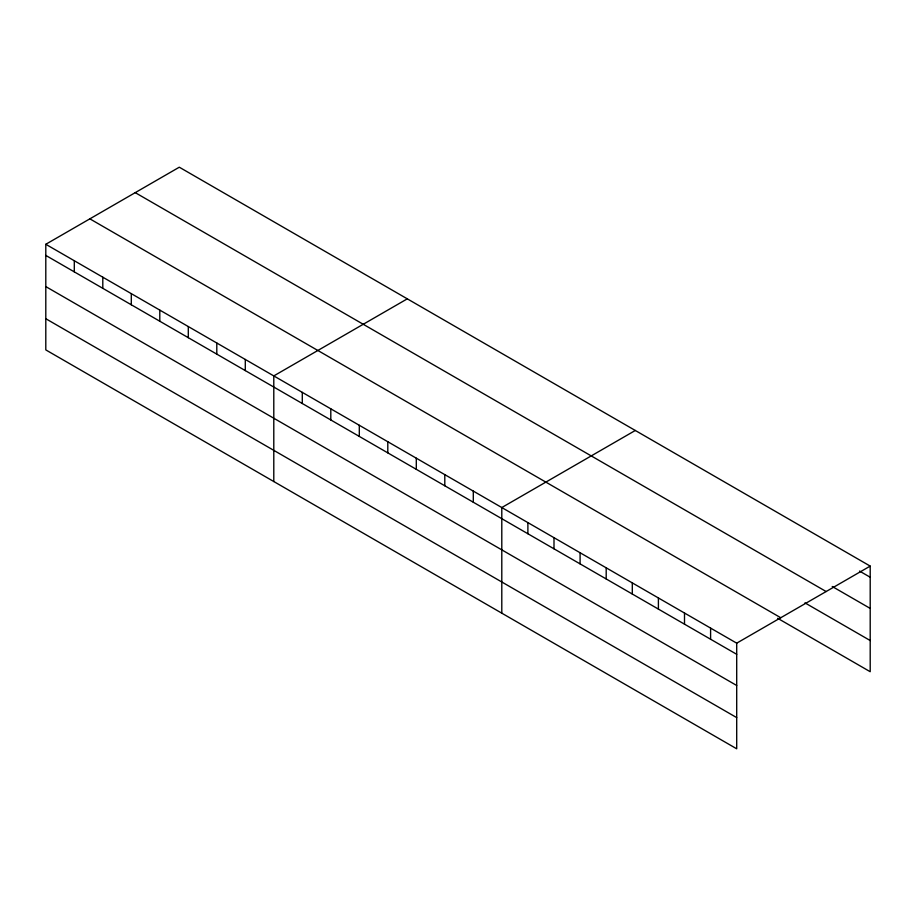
<?xml version="1.0" encoding="UTF-8"?>
<svg xmlns="http://www.w3.org/2000/svg" width="916" height="916" viewBox="0 0 916 916"><rect width="100%" height="100%" fill="white"/><g stroke="black" fill="none" stroke-linecap="round" stroke-linejoin="round"><path stroke-width="1.37" d="M736.704 685.489L736.704 643.169L45.8 244.286L45.8 349.901L736.704 748.796L736.704 685.489L45.8 286.594M777.661 618.289L870.2 671.714L870.2 566.099L179.296 167.204L45.8 244.286M407.299 298.845L273.792 375.915L273.792 481.541M635.292 430.474L501.796 507.556L501.796 613.17M736.704 643.169L870.2 566.099M859.517 571.069L870.2 577.229M832.232 586.492L870.2 608.407M135.247 192.646L826.14 591.53M804.946 602.865L870.2 640.536M89.86 218.844L780.753 617.739M45.8 255.415L736.704 654.31M45.8 318.722L736.704 717.606M710.598 628.101L710.598 639.242M684.504 613.033L684.504 624.174M658.398 597.965L658.398 609.106M632.303 582.897L632.303 594.026M606.197 567.828L606.197 578.958M580.091 552.76L580.091 563.89M553.997 537.692L553.997 548.821M527.891 522.624L527.891 533.753M473.297 491.09L473.297 502.231M444.798 474.637L444.798 485.778M416.299 458.183L416.299 469.324M387.8 441.73L387.8 452.87M359.301 425.276L359.301 436.417M330.802 408.822L330.802 419.963M302.291 392.369L302.291 403.509M245.293 359.461L245.293 370.602M216.794 343.008L216.794 354.149M188.295 326.554L188.295 337.695M159.796 310.1L159.796 321.241M131.297 293.647L131.297 304.788M102.798 277.193L102.798 288.322M74.299 260.739L74.299 271.869"/></g></svg>
